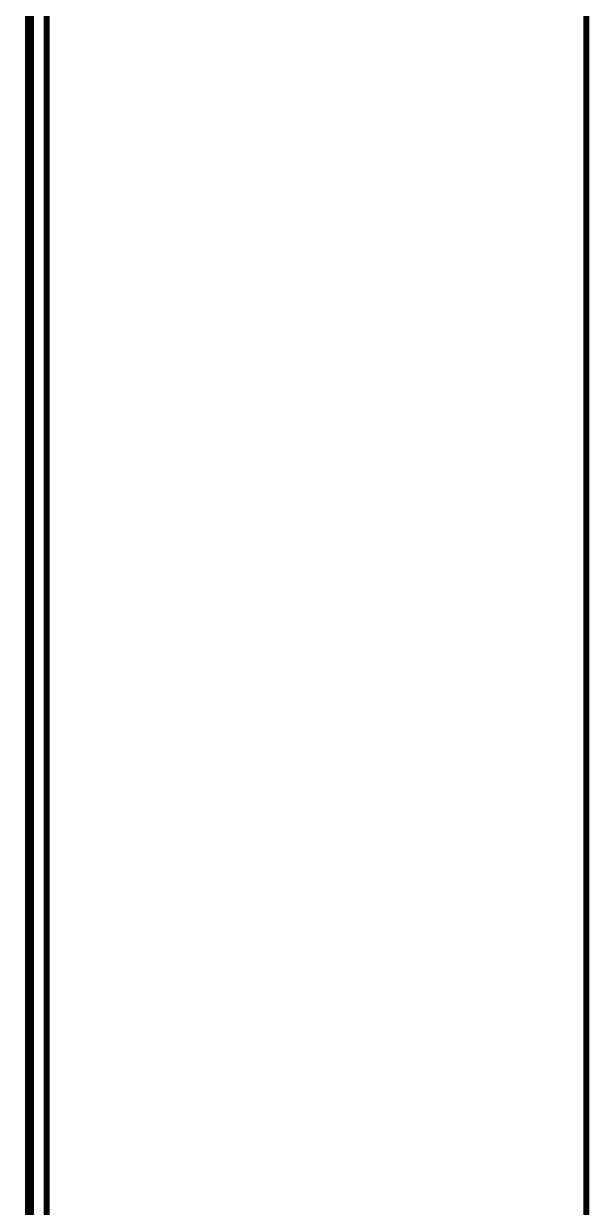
# Model space of a CAD drawing. Extents: x 17995 to 21002, y 17295 to 24095.
# Drawn here: x 19872 to 20823, y 18314 to 20304 of the extents above; entities that cross this region are included whole.
import ezdxf

# ---------------------------------------------------------------- set-up
doc = ezdxf.new("R2010")
doc.units = 0
for name, pattern in [('SIG_1', [2, 1, 1]), ('SIG_72', [2, 1, 1]), ('TRMIDX_4096', [2, 1, 1])]:
    doc.linetypes.add(name, pattern=pattern)
for name, color, linetype in [('BOARD_OUTLINE_00', 183, 'CONTINUOUS'), ('DIMENSION1_24', 183, 'CONTINUOUS'), ('POUR_OUTLINE_02', 3, 'CONTINUOUS'), ('TRACE_04', 1, 'CONTINUOUS')]:
    doc.layers.add(name, color=color, linetype=linetype)

# ---------------------------------------------------------------- blocks, each defined once
blk = doc.blocks.new('BOARD_11')
at = {"layer": 'BOARD_OUTLINE_00', "const_width": 10}
blk.add_lwpolyline([(0, -380), (0, -6400), (600, -6400), (600, -6800), (1047, -6800), (1047, -6500, -1), (1110, -6500), (1110, -6800), (1400, -6800), (1400, -6400), (1910, -6400), (1910, -380)], format="xyb", close=True, dxfattribs=at)
blk = doc.blocks.new('D_2dfeghi_18')
at = {"layer": 'DIMENSION1_24', "linetype": 'TRMIDX_4096', "const_width": 10}
blk.add_lwpolyline([(934, 0), (934, 2915)], dxfattribs=at)
blk = doc.blocks.new('POUR_OUTLINE_404')
at = {"layer": 'POUR_OUTLINE_02', "const_width": 10}
blk.add_lwpolyline([(1879, -225.5), (1879, 4517.3, 0.559151)], format="xyb", dxfattribs=at)
blk = doc.blocks.new('POUR_HEADER_0')
blk.add_blockref('POUR_OUTLINE_404', (-20, -5683))
blk = doc.blocks.new('TRACE_1288')
at = {"layer": 'TRACE_04', "linetype": 'SIG_72', "const_width": 8}
blk.add_lwpolyline([(19885, 17725), (19885, 22695)], dxfattribs=at)

msp = doc.modelspace()

# ---------------------------------------------------------------- block references
for name, p in [('BOARD_11', (18000, 24100)), ('D_2dfeghi_18', (19884, 17718)), ('TRACE_1288', (0, 0))]:
    msp.add_blockref(name, p)
at = {"linetype": 'SIG_1'}
msp.add_blockref('POUR_HEADER_0', (18020, 23683), dxfattribs=at)

doc.saveas('drawing.dxf')
